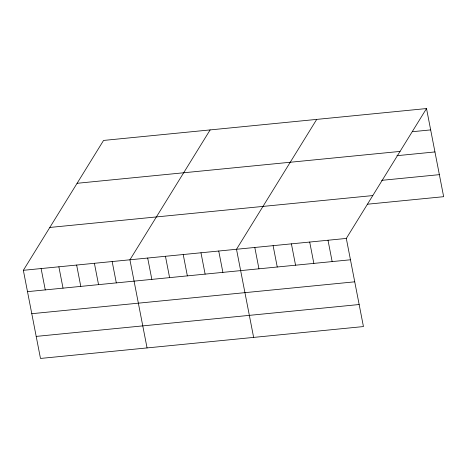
<?xml version="1.0" encoding="UTF-8"?>
<svg xmlns="http://www.w3.org/2000/svg" width="467" height="467" viewBox="0 0 467 467"><rect width="100%" height="100%" fill="white"/><g stroke="black" fill="none" stroke-linecap="round" stroke-linejoin="round"><path stroke-width="0.7" d="M426.517 108.554L346.31 238.433L363.437 326.567L40.483 358.446L23.35 270.311L103.563 140.433L426.517 108.554L443.65 196.689L367.628 204.196M210.138 129.914L129.925 259.792L147.058 347.927M316.714 119.394L236.5 249.273L253.634 337.407M412.367 131.706L430.667 129.902M77.09 183.292L400.05 151.413M396.944 155.692L434.952 151.938M381.65 180.344L439.365 174.652M49.817 227.452L372.777 195.574M23.35 270.311L346.31 238.433M27.5 291.653L350.454 259.78M31.785 313.696L354.739 281.817M36.198 336.403L359.152 304.525M328.003 240.236L332.154 261.584M309.703 242.046L313.853 263.394M291.402 243.85L295.553 265.198M273.102 245.66L277.252 267.001M254.801 247.463L258.952 268.811M218.737 251.024L222.887 272.372M200.973 252.775L205.124 274.123M183.216 254.533L187.36 275.874M165.452 256.284L169.603 277.632M147.689 258.035L151.839 279.383M112.162 261.543L116.312 282.891M94.398 263.295L98.549 284.642M76.641 265.052L80.785 286.394M58.877 266.803L63.022 288.151M41.114 268.554L45.264 289.902"/></g></svg>
